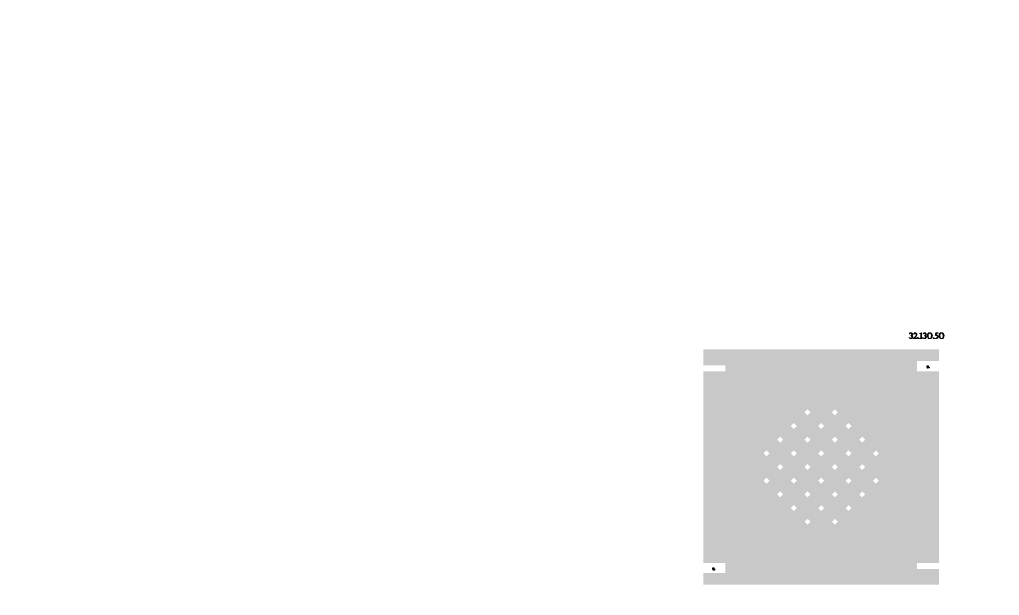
# Model space of a CAD drawing. Header units: inches. Extents: x -55000 to 163233, y -55008 to 54992.
# Drawn here: x -23882 to -12231, y 4824 to 11671 of the extents above; entities that cross this region are included whole.
import ezdxf

# ---------------------------------------------------------------- set-up
doc = ezdxf.new("R2010")
doc.units = ezdxf.units.IN
doc.header["$MEASUREMENT"] = 0
doc.linetypes.add('ACAD_ISO07W100', pattern=[3, 0, -3])
doc.layers.get('0').update_dxf_attribs({"color": 20, "linetype": 'ACAD_ISO07W100'})
doc.layers.add('L10D0 Abs', color=4, linetype='Continuous')

# ---------------------------------------------------------------- blocks, each defined once
blk = doc.blocks.new('TUNE')
at = {"layer": 'L10D0 Abs'}
for points in [[(-10, 0), (-10, 12), (-14, 12), (-14, 28), (-10, 28), (-10, 16), (-6, 16), (-6, 28), (-2, 28), (-2, 12), (-6, 12), (-6, 0)], [(4, 0), (4, 6), (2, 6), (2, 14), (4, 14), (4, 8), (6, 8), (6, 14), (8, 14), (8, 6), (6, 6), (6, 0)]]:
    blk.add_lwpolyline(points, close=True, dxfattribs=at)

msp = doc.modelspace()

# ---------------------------------------------------------------- hatches: boundary and pattern name
at = {"layer": 'L10D0 Abs', "transparency": 33554483}
h = msp.add_hatch(color=256, dxfattribs=at)
h.dxf.hatch_style = 1
h.paths.add_polyline_path([(-13292.69607, 7944.58716), (-13298.24853, 7939.03471), (-13300.46951, 7933.48226), (-13300.46951, 7931.26128), (-13299.35902, 7931.26128), (-13296.02754, 7936.81373), (-13297.13804, 7937.92422), (-13291.58558, 7942.36618), (-13284.92264, 7944.58716)])
h = msp.add_hatch(color=256, dxfattribs=at)
h.dxf.hatch_style = 1
h.paths.add_polyline_path([(-13289.3646, 7942.36618), (-13297.13804, 7937.92422), (-13296.02754, 7936.81373), (-13290.47509, 7940.1452), (-13284.92264, 7941.25569)], flags=17)
h = msp.add_hatch(color=256, dxfattribs=at)
h.dxf.hatch_style = 1
h.paths.add_polyline_path([(-13284.92264, 7942.36618), (-13289.3646, 7942.36618), (-13284.92264, 7941.25569), (-13280.48068, 7940.1452), (-13274.92823, 7935.70324), (-13272.70725, 7929.04029), (-13273.81774, 7926.81931), (-13276.03872, 7919.04588), (-13278.2597, 7916.8249), (-13286.03313, 7912.38294), (-13280.48068, 7911.27245), (-13272.70725, 7909.05147), (-13268.26529, 7903.49902), (-13266.04431, 7895.72559), (-13269.37578, 7886.84166), (-13276.03872, 7881.28921), (-13276.03872, 7880.17872), (-13284.92264, 7877.95774), (-13293.80656, 7877.95774), (-13292.69607, 7877.95774), (-13283.81215, 7876.84725), (-13280.48068, 7876.84725), (-13271.59676, 7879.06823), (-13270.48627, 7880.17872), (-13263.82333, 7886.84166), (-13261.60235, 7895.72559), (-13261.60235, 7900.16755), (-13266.04431, 7906.83049), (-13269.37578, 7909.05147), (-13277.14921, 7912.38294), (-13280.48068, 7913.49343), (-13279.37019, 7914.60392), (-13273.81774, 7920.15637), (-13271.59676, 7929.04029), (-13273.81774, 7935.70324), (-13278.2597, 7940.1452)])
h = msp.add_hatch(color=256, dxfattribs=at)
h.dxf.hatch_style = 1
h.paths.add_polyline_path([(-13283.81215, 7946.80814), (-13292.69607, 7944.58716), (-13284.92264, 7944.58716), (-13276.03872, 7942.36618), (-13270.48627, 7936.81373), (-13268.26529, 7927.9298), (-13271.59676, 7919.04588), (-13272.70725, 7917.93539), (-13280.48068, 7913.49343), (-13277.14921, 7912.38294), (-13269.37578, 7917.93539), (-13264.93382, 7923.48784), (-13263.82333, 7930.15078), (-13266.04431, 7937.92422), (-13272.70725, 7943.47667), (-13273.81774, 7944.58716)])
h = msp.add_hatch(color=256, dxfattribs=at)
h.dxf.hatch_style = 1
h.paths.add_polyline_path([(-13234.95058, 7940.1452), (-13234.95058, 7939.03471), (-13227.17715, 7936.81373), (-13221.62469, 7931.26128), (-13219.40371, 7923.48784), (-13220.5142, 7919.04588), (-13223.84567, 7910.16196), (-13228.28764, 7903.49902), (-13234.95058, 7896.83608), (-13240.50303, 7891.28362), (-13246.05548, 7886.84166), (-13251.60793, 7883.51019), (-13256.04989, 7879.06823), (-13227.17715, 7880.17872), (-13234.95058, 7880.17872), (-13240.50303, 7880.17872), (-13244.94499, 7881.28921), (-13248.27646, 7881.28921), (-13241.61352, 7886.84166), (-13240.50303, 7890.17313), (-13233.84009, 7895.72559), (-13228.28764, 7902.38853), (-13224.95616, 7905.72), (-13220.5142, 7913.49343), (-13220.5142, 7914.60392), (-13218.29322, 7923.48784), (-13220.5142, 7932.37177), (-13226.06666, 7937.92422)])
h = msp.add_hatch(color=256, dxfattribs=at)
h.dxf.hatch_style = 1
h.paths.add_polyline_path([(-13241.61352, 7944.58716), (-13247.16597, 7939.03471), (-13248.27646, 7937.92422), (-13250.49744, 7930.15078), (-13248.27646, 7933.48226), (-13247.16597, 7934.59275), (-13241.61352, 7941.25569), (-13232.7296, 7942.36618)])
h = msp.add_hatch(color=256, dxfattribs=at)
h.dxf.hatch_style = 1
h.paths.add_polyline_path([(-13234.95058, 7940.1452), (-13242.72401, 7939.03471), (-13247.16597, 7933.48226), (-13248.27646, 7933.48226), (-13250.49744, 7930.15078), (-13249.38695, 7927.9298), (-13249.38695, 7926.81931), (-13248.27646, 7927.9298), (-13244.94499, 7935.70324), (-13242.72401, 7936.81373), (-13234.95058, 7939.03471)], flags=17)
h = msp.add_hatch(color=256, dxfattribs=at)
h.dxf.hatch_style = 1
h.paths.add_polyline_path([(-13231.61911, 7946.80814), (-13232.7296, 7946.80814), (-13241.61352, 7944.58716), (-13232.7296, 7942.36618), (-13224.95616, 7940.1452), (-13223.84567, 7940.1452), (-13218.29322, 7934.59275), (-13217.18273, 7933.48226), (-13214.96175, 7924.59833), (-13216.07224, 7916.8249), (-13220.5142, 7907.94098), (-13222.73518, 7906.83049), (-13228.28764, 7900.16755), (-13232.7296, 7895.72559), (-13240.50303, 7890.17313), (-13241.61352, 7886.84166), (-13233.84009, 7892.39411), (-13230.50862, 7894.61509), (-13223.84567, 7901.27804), (-13222.73518, 7902.38853), (-13217.18273, 7909.05147), (-13216.07224, 7910.16196), (-13211.63028, 7917.93539), (-13210.51979, 7926.81931), (-13211.63028, 7934.59275), (-13216.07224, 7941.25569), (-13223.84567, 7944.58716)])
h = msp.add_hatch(color=256, dxfattribs=at)
h.dxf.hatch_style = 1
h.paths.add_polyline_path([(-13156.10577, 7946.80814), (-13162.76871, 7943.47667), (-13162.76871, 7879.06823), (-13166.10018, 7879.06823), (-13180.53655, 7877.95774), (-13180.53655, 7876.84725), (-13146.11135, 7876.84725), (-13146.11135, 7877.95774), (-13156.10577, 7879.06823), (-13156.10577, 7881.28921), (-13157.21626, 7890.17313), (-13157.21626, 7899.05706), (-13157.21626, 7912.38294), (-13157.21626, 7914.60392), (-13157.21626, 7923.48784), (-13157.21626, 7933.48226), (-13157.21626, 7939.03471)])
h = msp.add_hatch(color=256, dxfattribs=at)
h.dxf.hatch_style = 1
h.paths.add_polyline_path([(-13166.10018, 7942.36618), (-13168.32116, 7939.03471), (-13167.21067, 7930.15078), (-13167.21067, 7921.26686), (-13167.21067, 7909.05147), (-13167.21067, 7904.60951), (-13167.21067, 7894.61509), (-13168.32116, 7886.84166), (-13168.32116, 7879.06823), (-13180.53655, 7877.95774), (-13166.10018, 7879.06823)], flags=17)
h = msp.add_hatch(color=256, dxfattribs=at)
h.dxf.hatch_style = 1
h.paths.add_polyline_path([(-13156.10577, 7946.80814), (-13160.54773, 7946.80814), (-13179.42606, 7937.92422), (-13168.32116, 7939.03471), (-13166.10018, 7942.36618), (-13162.76871, 7943.47667)], flags=17)
h = msp.add_hatch(color=256, dxfattribs=at)
h.dxf.hatch_style = 1
h.paths.add_polyline_path([(-13129.454, 7944.58716), (-13135.00645, 7939.03471), (-13137.22743, 7933.48226), (-13137.22743, 7931.26128), (-13136.11694, 7931.26128), (-13132.78547, 7936.81373), (-13133.89596, 7937.92422), (-13128.34351, 7942.36618), (-13120.57008, 7944.58716)])
h = msp.add_hatch(color=256, dxfattribs=at)
h.dxf.hatch_style = 1
h.paths.add_polyline_path([(-13125.01204, 7942.36618), (-13133.89596, 7937.92422), (-13132.78547, 7936.81373), (-13127.23302, 7940.1452), (-13121.68057, 7941.25569)], flags=17)
h = msp.add_hatch(color=256, dxfattribs=at)
h.dxf.hatch_style = 1
h.paths.add_polyline_path([(-13121.68057, 7942.36618), (-13125.01204, 7942.36618), (-13121.68057, 7941.25569), (-13116.12811, 7940.1452), (-13111.68615, 7935.70324), (-13109.46517, 7929.04029), (-13109.46517, 7926.81931), (-13112.79664, 7919.04588), (-13115.01762, 7916.8249), (-13122.79106, 7912.38294), (-13117.2386, 7911.27245), (-13109.46517, 7909.05147), (-13105.02321, 7903.49902), (-13102.80223, 7895.72559), (-13105.02321, 7886.84166), (-13106.1337, 7886.84166), (-13111.68615, 7881.28921), (-13112.79664, 7880.17872), (-13121.68057, 7877.95774), (-13130.56449, 7877.95774), (-13129.454, 7877.95774), (-13120.57008, 7876.84725), (-13116.12811, 7876.84725), (-13108.35468, 7879.06823), (-13107.24419, 7880.17872), (-13100.58125, 7886.84166), (-13098.36027, 7895.72559), (-13098.36027, 7900.16755), (-13102.80223, 7906.83049), (-13106.1337, 7909.05147), (-13113.90713, 7912.38294), (-13116.12811, 7913.49343), (-13117.2386, 7913.49343), (-13116.12811, 7914.60392), (-13110.57566, 7920.15637), (-13108.35468, 7929.04029), (-13110.57566, 7935.70324), (-13115.01762, 7940.1452)])
h = msp.add_hatch(color=256, dxfattribs=at)
h.dxf.hatch_style = 1
h.paths.add_polyline_path([(-13120.57008, 7946.80814), (-13129.454, 7944.58716), (-13120.57008, 7944.58716), (-13112.79664, 7942.36618), (-13107.24419, 7936.81373), (-13105.02321, 7927.9298), (-13108.35468, 7919.04588), (-13109.46517, 7917.93539), (-13116.12811, 7913.49343), (-13113.90713, 7912.38294), (-13106.1337, 7917.93539), (-13101.69174, 7923.48784), (-13100.58125, 7930.15078), (-13102.80223, 7937.92422), (-13109.46517, 7943.47667), (-13110.57566, 7944.58716)])
h = msp.add_hatch(color=256, dxfattribs=at)
h.dxf.hatch_style = 1
h.paths.add_polyline_path([(-13059.49311, 7946.80814), (-13068.37703, 7944.58716), (-13070.59801, 7944.58716), (-13078.37144, 7939.03471), (-13080.59242, 7936.81373), (-13085.03439, 7927.9298), (-13087.25537, 7920.15637), (-13088.36586, 7911.27245), (-13088.36586, 7907.94098), (-13087.25537, 7897.94657), (-13083.92389, 7891.28362), (-13079.48193, 7884.62068), (-13072.81899, 7880.17872), (-13067.26654, 7877.95774), (-13058.38262, 7876.84725), (-13056.16164, 7876.84725), (-13060.6036, 7877.95774), (-13066.15605, 7879.06823), (-13073.92948, 7882.3997), (-13078.37144, 7885.73117), (-13083.92389, 7893.5046), (-13086.14488, 7901.27804), (-13086.14488, 7910.16196), (-13086.14488, 7920.15637), (-13083.92389, 7927.9298), (-13081.70291, 7931.26128), (-13077.26095, 7937.92422), (-13076.15046, 7939.03471), (-13068.37703, 7943.47667), (-13060.6036, 7945.69765)])
h = msp.add_hatch(color=256, dxfattribs=at)
h.dxf.hatch_style = 1
h.paths.add_polyline_path([(-13058.38262, 7946.80814), (-13059.49311, 7946.80814), (-13060.6036, 7945.69765), (-13060.6036, 7944.58716), (-13061.71409, 7944.58716), (-13069.48752, 7941.25569), (-13077.26095, 7935.70324), (-13079.48193, 7930.15078), (-13082.8134, 7921.26686), (-13082.8134, 7911.27245), (-13082.8134, 7907.94098), (-13081.70291, 7899.05706), (-13081.70291, 7897.94657), (-13078.37144, 7889.06264), (-13077.26095, 7889.06264), (-13071.7085, 7882.3997), (-13069.48752, 7881.28921), (-13060.6036, 7877.95774), (-13056.16164, 7877.95774), (-13053.94066, 7879.06823), (-13058.38262, 7879.06823), (-13062.82458, 7880.17872), (-13070.59801, 7884.62068), (-13073.92948, 7890.17313), (-13077.26095, 7899.05706), (-13077.26095, 7901.27804), (-13078.37144, 7910.16196), (-13078.37144, 7911.27245), (-13077.26095, 7920.15637), (-13076.15046, 7927.9298), (-13073.92948, 7933.48226), (-13070.59801, 7937.92422), (-13067.26654, 7941.25569), (-13058.38262, 7943.47667), (-13056.16164, 7944.58716), (-13049.4987, 7944.58716)])
h = msp.add_hatch(color=256, dxfattribs=at)
h.dxf.hatch_style = 1
h.paths.add_polyline_path([(-13049.4987, 7944.58716), (-13056.16164, 7944.58716), (-13052.83017, 7944.58716), (-13045.05673, 7940.1452), (-13042.83575, 7937.92422), (-13037.2833, 7930.15078), (-13037.2833, 7929.04029), (-13035.06232, 7921.26686), (-13033.95183, 7911.27245), (-13035.06232, 7902.38853), (-13035.06232, 7901.27804), (-13037.2833, 7892.39411), (-13038.39379, 7890.17313), (-13043.94624, 7883.51019), (-13047.27771, 7880.17872), (-13056.16164, 7877.95774), (-13060.6036, 7877.95774), (-13056.16164, 7876.84725), (-13047.27771, 7877.95774), (-13046.16722, 7879.06823), (-13038.39379, 7884.62068), (-13036.17281, 7886.84166), (-13031.73085, 7894.61509), (-13029.50987, 7901.27804), (-13028.39938, 7911.27245), (-13029.50987, 7915.71441), (-13030.62036, 7924.59833), (-13033.95183, 7932.37177), (-13038.39379, 7937.92422), (-13045.05673, 7943.47667)])
h = msp.add_hatch(color=256, dxfattribs=at)
h.dxf.hatch_style = 1
h.paths.add_polyline_path([(-13056.16164, 7944.58716), (-13058.38262, 7943.47667), (-13055.05115, 7942.36618), (-13047.27771, 7937.92422), (-13045.05673, 7936.81373), (-13041.72526, 7927.9298), (-13039.50428, 7921.26686), (-13039.50428, 7911.27245), (-13039.50428, 7909.05147), (-13040.61477, 7900.16755), (-13042.83575, 7891.28362), (-13047.27771, 7884.62068), (-13050.60919, 7882.3997), (-13058.38262, 7879.06823), (-13053.94066, 7879.06823), (-13046.16722, 7883.51019), (-13043.94624, 7885.73117), (-13039.50428, 7894.61509), (-13038.39379, 7901.27804), (-13037.2833, 7910.16196), (-13038.39379, 7916.8249), (-13039.50428, 7925.70882), (-13040.61477, 7930.15078), (-13045.05673, 7937.92422), (-13048.3882, 7940.1452)], flags=17)
h = msp.add_hatch(color=256, dxfattribs=at)
h.dxf.hatch_style = 1
h.paths.add_polyline_path([(-12986.20075, 7945.69765), (-12987.31124, 7940.1452), (-12989.53222, 7933.48226), (-12991.7532, 7925.70882), (-12995.08467, 7916.8249), (-12988.42173, 7916.8249), (-12983.97977, 7916.8249), (-12983.97977, 7917.93539), (-12981.75879, 7917.93539), (-12970.65388, 7917.93539), (-12992.86369, 7917.93539), (-12985.09026, 7943.47667), (-12981.75879, 7943.47667)])
h = msp.add_hatch(color=256, dxfattribs=at)
h.dxf.hatch_style = 1
h.paths.add_polyline_path([(-12958.43849, 7947.91863), (-12967.32241, 7945.69765), (-12986.20075, 7945.69765), (-12981.75879, 7943.47667), (-12989.53222, 7919.04588), (-12992.86369, 7917.93539), (-12970.65388, 7917.93539), (-12980.6483, 7919.04588), (-12983.97977, 7919.04588), (-12983.97977, 7921.26686), (-12981.75879, 7930.15078), (-12980.6483, 7933.48226), (-12977.31682, 7942.36618), (-12959.54898, 7942.36618)])
h = msp.add_hatch(color=256, dxfattribs=at)
h.dxf.hatch_style = 1
h.paths.add_polyline_path([(-12919.57133, 7946.80814), (-12928.45525, 7944.58716), (-12930.67623, 7944.58716), (-12938.44966, 7939.03471), (-12941.78113, 7936.81373), (-12946.2231, 7927.9298), (-12948.44408, 7920.15637), (-12948.44408, 7911.27245), (-12948.44408, 7907.94098), (-12947.33359, 7897.94657), (-12944.00212, 7891.28362), (-12939.56015, 7884.62068), (-12932.89721, 7880.17872), (-12928.45525, 7877.95774), (-12919.57133, 7876.84725), (-12917.35035, 7876.84725), (-12921.79231, 7877.95774), (-12927.34476, 7879.06823), (-12935.11819, 7882.3997), (-12939.56015, 7885.73117), (-12944.00212, 7893.5046), (-12946.2231, 7901.27804), (-12947.33359, 7910.16196), (-12946.2231, 7920.15637), (-12944.00212, 7927.9298), (-12942.89163, 7931.26128), (-12937.33917, 7937.92422), (-12937.33917, 7939.03471), (-12929.56574, 7943.47667), (-12921.79231, 7945.69765)])
h = msp.add_hatch(color=256, dxfattribs=at)
h.dxf.hatch_style = 1
h.paths.add_polyline_path([(-12918.46084, 7946.80814), (-12919.57133, 7946.80814), (-12921.79231, 7945.69765), (-12921.79231, 7944.58716), (-12922.9028, 7944.58716), (-12930.67623, 7941.25569), (-12937.33917, 7935.70324), (-12940.67064, 7930.15078), (-12942.89163, 7921.26686), (-12944.00212, 7911.27245), (-12944.00212, 7907.94098), (-12942.89163, 7899.05706), (-12942.89163, 7897.94657), (-12938.44966, 7889.06264), (-12931.78672, 7882.3997), (-12930.67623, 7881.28921), (-12921.79231, 7877.95774), (-12917.35035, 7877.95774), (-12914.01888, 7879.06823), (-12919.57133, 7879.06823), (-12922.9028, 7880.17872), (-12930.67623, 7884.62068), (-12935.11819, 7890.17313), (-12937.33917, 7899.05706), (-12938.44966, 7901.27804), (-12938.44966, 7910.16196), (-12938.44966, 7911.27245), (-12938.44966, 7920.15637), (-12936.22868, 7927.9298), (-12934.0077, 7933.48226), (-12930.67623, 7937.92422), (-12927.34476, 7941.25569), (-12919.57133, 7943.47667), (-12917.35035, 7944.58716), (-12909.57692, 7944.58716)])
h = msp.add_hatch(color=256, dxfattribs=at)
h.dxf.hatch_style = 1
h.paths.add_polyline_path([(-12909.57692, 7944.58716), (-12917.35035, 7944.58716), (-12914.01888, 7944.58716), (-12906.24544, 7940.1452), (-12902.91397, 7937.92422), (-12898.47201, 7930.15078), (-12897.36152, 7929.04029), (-12895.14054, 7921.26686), (-12895.14054, 7911.27245), (-12895.14054, 7902.38853), (-12895.14054, 7901.27804), (-12898.47201, 7892.39411), (-12899.5825, 7890.17313), (-12905.13495, 7883.51019), (-12908.46643, 7880.17872), (-12917.35035, 7877.95774), (-12921.79231, 7877.95774), (-12917.35035, 7876.84725), (-12908.46643, 7877.95774), (-12906.24544, 7879.06823), (-12898.47201, 7884.62068), (-12896.25103, 7886.84166), (-12891.80907, 7894.61509), (-12890.69858, 7901.27804), (-12889.58809, 7911.27245), (-12889.58809, 7915.71441), (-12891.80907, 7924.59833), (-12894.03005, 7932.37177), (-12898.47201, 7937.92422), (-12905.13495, 7943.47667)])
h = msp.add_hatch(color=256, dxfattribs=at)
h.dxf.hatch_style = 1
h.paths.add_polyline_path([(-12917.35035, 7944.58716), (-12919.57133, 7943.47667), (-12916.23986, 7942.36618), (-12908.46643, 7937.92422), (-12906.24544, 7936.81373), (-12901.80348, 7927.9298), (-12900.69299, 7921.26686), (-12899.5825, 7911.27245), (-12899.5825, 7909.05147), (-12900.69299, 7900.16755), (-12902.91397, 7891.28362), (-12907.35593, 7884.62068), (-12910.68741, 7882.3997), (-12919.57133, 7879.06823), (-12914.01888, 7879.06823), (-12906.24544, 7883.51019), (-12904.02446, 7885.73117), (-12900.69299, 7894.61509), (-12898.47201, 7901.27804), (-12898.47201, 7910.16196), (-12898.47201, 7916.8249), (-12899.5825, 7925.70882), (-12900.69299, 7930.15078), (-12905.13495, 7937.92422), (-12908.46643, 7940.1452)], flags=17)
h = msp.add_hatch(color=256, dxfattribs=at)
h.dxf.hatch_style = 1
h.paths.add_polyline_path([(-13307.13245, 7892.39411), (-13306.02196, 7890.17313), (-13301.58, 7883.51019), (-13301.58, 7882.3997), (-13296.02754, 7882.3997), (-13292.69607, 7881.28921), (-13286.03313, 7881.28921), (-13289.3646, 7881.28921), (-13298.24853, 7884.62068), (-13300.46951, 7885.73117)])
h = msp.add_hatch(color=256, dxfattribs=at)
h.dxf.hatch_style = 1
h.paths.add_polyline_path([(-13301.58, 7882.3997), (-13293.80656, 7877.95774), (-13284.92264, 7877.95774), (-13290.47509, 7879.06823), (-13296.02754, 7881.28921), (-13296.02754, 7882.3997)])
h = msp.add_hatch(color=256, dxfattribs=at)
h.dxf.hatch_style = 1
h.paths.add_polyline_path([(-13286.03313, 7912.38294), (-13286.03313, 7911.27245), (-13281.59117, 7910.16196), (-13274.92823, 7905.72), (-13273.81774, 7904.60951), (-13271.59676, 7896.83608), (-13273.81774, 7887.95215), (-13279.37019, 7882.3997), (-13286.03313, 7881.28921), (-13292.69607, 7881.28921), (-13290.47509, 7880.17872), (-13286.03313, 7880.17872), (-13277.14921, 7882.3997), (-13271.59676, 7889.06264), (-13269.37578, 7896.83608), (-13270.48627, 7902.38853), (-13274.92823, 7907.94098), (-13280.48068, 7911.27245)], flags=17)
h = msp.add_hatch(color=256, dxfattribs=at)
h.dxf.hatch_style = 1
h.paths.add_polyline_path([(-13207.18832, 7893.5046), (-13212.74077, 7881.28921), (-13216.07224, 7880.17872), (-13227.17715, 7880.17872), (-13256.04989, 7879.06823), (-13256.04989, 7876.84725), (-13209.4093, 7876.84725)])
h = msp.add_hatch(color=256, dxfattribs=at)
h.dxf.hatch_style = 1
h.paths.add_polyline_path([(-13193.86244, 7887.95215), (-13198.3044, 7886.84166), (-13199.41489, 7882.3997), (-13198.3044, 7877.95774), (-13193.86244, 7876.84725), (-13193.86244, 7877.95774), (-13197.19391, 7879.06823), (-13198.3044, 7882.3997), (-13197.19391, 7884.62068), (-13193.86244, 7886.84166)])
h = msp.add_hatch(color=256, dxfattribs=at)
h.dxf.hatch_style = 1
h.paths.add_polyline_path([(-13193.86244, 7887.95215), (-13193.86244, 7886.84166), (-13193.86244, 7877.95774), (-13193.86244, 7876.84725), (-13189.42047, 7877.95774), (-13188.30998, 7882.3997), (-13189.42047, 7886.84166)])
h = msp.add_hatch(color=256, dxfattribs=at)
h.dxf.hatch_style = 1
h.paths.add_polyline_path([(-13143.89037, 7892.39411), (-13142.77988, 7890.17313), (-13138.33792, 7883.51019), (-13137.22743, 7882.3997), (-13132.78547, 7882.3997), (-13129.454, 7881.28921), (-13122.79106, 7881.28921), (-13126.12253, 7881.28921), (-13133.89596, 7884.62068), (-13137.22743, 7885.73117)])
h = msp.add_hatch(color=256, dxfattribs=at)
h.dxf.hatch_style = 1
h.paths.add_polyline_path([(-13137.22743, 7882.3997), (-13130.56449, 7877.95774), (-13121.68057, 7877.95774), (-13127.23302, 7879.06823), (-13132.78547, 7881.28921), (-13132.78547, 7882.3997)])
h = msp.add_hatch(color=256, dxfattribs=at)
h.dxf.hatch_style = 1
h.paths.add_polyline_path([(-13122.79106, 7912.38294), (-13122.79106, 7911.27245), (-13118.34909, 7910.16196), (-13111.68615, 7905.72), (-13110.57566, 7904.60951), (-13108.35468, 7896.83608), (-13110.57566, 7887.95215), (-13116.12811, 7882.3997), (-13122.79106, 7881.28921), (-13129.454, 7881.28921), (-13127.23302, 7880.17872), (-13122.79106, 7880.17872), (-13113.90713, 7882.3997), (-13108.35468, 7889.06264), (-13106.1337, 7896.83608), (-13107.24419, 7902.38853), (-13111.68615, 7907.94098), (-13117.2386, 7911.27245)], flags=17)
h = msp.add_hatch(color=256, dxfattribs=at)
h.dxf.hatch_style = 1
h.paths.add_polyline_path([(-13012.85251, 7887.95215), (-13016.18399, 7886.84166), (-13018.40497, 7882.3997), (-13016.18399, 7877.95774), (-13012.85251, 7876.84725), (-13012.85251, 7877.95774), (-13015.0735, 7879.06823), (-13016.18399, 7882.3997), (-13015.0735, 7884.62068), (-13012.85251, 7886.84166)])
h = msp.add_hatch(color=256, dxfattribs=at)
h.dxf.hatch_style = 1
h.paths.add_polyline_path([(-13012.85251, 7887.95215), (-13012.85251, 7886.84166), (-13012.85251, 7877.95774), (-13012.85251, 7876.84725), (-13008.41055, 7877.95774), (-13006.18957, 7882.3997), (-13008.41055, 7886.84166)])
h = msp.add_hatch(color=256, dxfattribs=at)
h.dxf.hatch_style = 1
h.paths.add_polyline_path([(-12999.52663, 7880.17872), (-12999.52663, 7879.06823), (-12992.86369, 7876.84725), (-12990.64271, 7877.95774), (-12988.42173, 7877.95774), (-12992.86369, 7879.06823)])
h = msp.add_hatch(color=256, dxfattribs=at)
h.dxf.hatch_style = 1
h.paths.add_polyline_path([(-12970.65388, 7917.93539), (-12981.75879, 7917.93539), (-12975.09584, 7916.8249), (-12969.54339, 7913.49343), (-12965.10143, 7907.94098), (-12963.99094, 7900.16755), (-12963.99094, 7897.94657), (-12967.32241, 7889.06264), (-12969.54339, 7886.84166), (-12976.20633, 7881.28921), (-12978.42732, 7879.06823), (-12987.31124, 7877.95774), (-12990.64271, 7877.95774), (-12992.86369, 7876.84725), (-12985.09026, 7876.84725), (-12976.20633, 7877.95774), (-12975.09584, 7879.06823), (-12967.32241, 7883.51019), (-12966.21192, 7884.62068), (-12960.65947, 7891.28362), (-12960.65947, 7892.39411), (-12958.43849, 7900.16755), (-12959.54898, 7906.83049), (-12962.88045, 7913.49343)])
h = msp.add_hatch(color=256, dxfattribs=at)
h.dxf.hatch_style = 1
h.paths.add_polyline_path([(-12983.97977, 7916.8249), (-12988.42173, 7916.8249), (-12981.75879, 7915.71441), (-12975.09584, 7913.49343), (-12970.65388, 7907.94098), (-12968.4329, 7900.16755), (-12970.65388, 7892.39411), (-12976.20633, 7885.73117), (-12983.97977, 7880.17872), (-12992.86369, 7879.06823), (-12988.42173, 7877.95774), (-12980.6483, 7881.28921), (-12972.87486, 7885.73117), (-12968.4329, 7892.39411), (-12967.32241, 7900.16755), (-12968.4329, 7906.83049), (-12971.76437, 7912.38294), (-12977.31682, 7915.71441)], flags=17)
h = msp.add_hatch(color=256, dxfattribs=at)
h.dxf.hatch_style = 1
h.paths.add_polyline_path([(-15750, 5210), (-15490, 5210), (-15490, 5090), (-15750, 5090), (-15750, 4950), (-12950, 4950), (-12950, 5140), (-13210, 5140), (-13210, 5210), (-12950, 5210), (-12950, 7490), (-13210, 7490), (-13210, 7610), (-12950, 7610), (-12950, 7750), (-15750, 7750), (-15750, 7560), (-15490, 7560), (-15490, 7490), (-15750, 7490)])
h.paths.add_polyline_path([(-14314.64391, 6837.90275), (-14349.99925, 6802.54741), (-14385.35459, 6837.90275), (-14349.99925, 6873.25809)], flags=16)
h.paths.add_polyline_path([(-14314.64441, 6512.63425), (-14349.99975, 6477.27891), (-14385.35509, 6512.63425), (-14349.99975, 6547.98959)], flags=16)
h.paths.add_polyline_path([(-14152.01141, 5699.46325), (-14187.36675, 5664.10791), (-14222.72209, 5699.46325), (-14187.36675, 5734.81859)], flags=16)
h.paths.add_polyline_path([(-13664.10791, 6187.36675), (-13699.46325, 6152.01141), (-13734.81859, 6187.36675), (-13699.46325, 6222.72209)], flags=16)
h.paths.add_polyline_path([(-13826.74241, 6024.73225), (-13862.09775, 5989.37691), (-13897.45309, 6024.73225), (-13862.09775, 6060.08759)], flags=16)
h.paths.add_polyline_path([(-13989.37691, 5862.09775), (-14024.73225, 5826.74241), (-14060.08759, 5862.09775), (-14024.73225, 5897.45309)], flags=16)
h.paths.add_polyline_path([(-13664.10741, 6512.63525), (-13699.46275, 6477.27991), (-13734.81809, 6512.63525), (-13699.46275, 6547.99059)], flags=16)
h.paths.add_polyline_path([(-13826.74191, 6350.00075), (-13862.09725, 6314.64541), (-13897.45259, 6350.00075), (-13862.09725, 6385.35609)], flags=16)
h.paths.add_polyline_path([(-13989.37641, 6187.36625), (-14024.73175, 6152.01091), (-14060.08709, 6187.36625), (-14024.73175, 6222.72159)], flags=16)
h.paths.add_polyline_path([(-14152.01091, 6024.73175), (-14187.36625, 5989.37641), (-14222.72159, 6024.73175), (-14187.36625, 6060.08709)], flags=16)
h.paths.add_polyline_path([(-14314.64541, 5862.09725), (-14350.00075, 5826.74191), (-14385.35609, 5862.09725), (-14350.00075, 5897.45259)], flags=16)
h.paths.add_polyline_path([(-14477.27991, 5699.46275), (-14512.63525, 5664.10741), (-14547.99059, 5699.46275), (-14512.63525, 5734.81809)], flags=16)
h.paths.add_polyline_path([(-13826.74141, 6675.26925), (-13862.09675, 6639.91391), (-13897.45209, 6675.26925), (-13862.09675, 6710.62459)], flags=16)
h.paths.add_polyline_path([(-13989.37591, 6512.63475), (-14024.73125, 6477.27941), (-14060.08659, 6512.63475), (-14024.73125, 6547.99009)], flags=16)
h.paths.add_polyline_path([(-14152.01041, 6350.00025), (-14187.36575, 6314.64491), (-14222.72109, 6350.00025), (-14187.36575, 6385.35559)], flags=16)
h.paths.add_polyline_path([(-14314.64491, 6187.36575), (-14350.00025, 6152.01041), (-14385.35559, 6187.36575), (-14350.00025, 6222.72109)], flags=16)
h.paths.add_polyline_path([(-14477.27941, 6024.73125), (-14512.63475, 5989.37591), (-14547.99009, 6024.73125), (-14512.63475, 6060.08659)], flags=16)
h.paths.add_polyline_path([(-14639.91391, 5862.09675), (-14675.26925, 5826.74141), (-14710.62459, 5862.09675), (-14675.26925, 5897.45209)], flags=16)
h.paths.add_polyline_path([(-13989.37541, 6837.90325), (-14024.73075, 6802.54791), (-14060.08609, 6837.90325), (-14024.73075, 6873.25859)], flags=16)
h.paths.add_polyline_path([(-14152.00991, 6675.26875), (-14187.36525, 6639.91341), (-14222.72059, 6675.26875), (-14187.36525, 6710.62409)], flags=16)
h.paths.add_polyline_path([(-14477.27891, 6349.99975), (-14512.63425, 6314.64441), (-14547.98959, 6349.99975), (-14512.63425, 6385.35509)], flags=16)
h.paths.add_polyline_path([(-14639.91341, 6187.36525), (-14675.26875, 6152.00991), (-14710.62409, 6187.36525), (-14675.26875, 6222.72059)], flags=16)
h.paths.add_polyline_path([(-14802.54791, 6024.73075), (-14837.90325, 5989.37541), (-14873.25859, 6024.73075), (-14837.90325, 6060.08609)], flags=16)
h.paths.add_polyline_path([(-14152.00941, 7000.53725), (-14187.36475, 6965.18191), (-14222.72009, 7000.53725), (-14187.36475, 7035.89259)], flags=16)
h.paths.add_polyline_path([(-14477.27841, 6675.26825), (-14512.63375, 6639.91291), (-14547.98909, 6675.26825), (-14512.63375, 6710.62359)], flags=16)
h.paths.add_polyline_path([(-14639.91291, 6512.63375), (-14675.26825, 6477.27841), (-14710.62359, 6512.63375), (-14675.26825, 6547.98909)], flags=16)
h.paths.add_polyline_path([(-14802.54741, 6349.99925), (-14837.90275, 6314.64391), (-14873.25809, 6349.99925), (-14837.90275, 6385.35459)], flags=16)
h.paths.add_polyline_path([(-14965.18191, 6187.36475), (-15000.53725, 6152.00941), (-15035.89259, 6187.36475), (-15000.53725, 6222.72009)], flags=16)
h.paths.add_polyline_path([(-14477.27791, 7000.53675), (-14512.63325, 6965.18141), (-14547.98859, 7000.53675), (-14512.63325, 7035.89209)], flags=16)
h.paths.add_polyline_path([(-14639.91241, 6837.90225), (-14675.26775, 6802.54691), (-14710.62309, 6837.90225), (-14675.26775, 6873.25759)], flags=16)
h.paths.add_polyline_path([(-14802.54691, 6675.26775), (-14837.90225, 6639.91241), (-14873.25759, 6675.26775), (-14837.90225, 6710.62309)], flags=16)
h.paths.add_polyline_path([(-14965.18141, 6512.63325), (-15000.53675, 6477.27791), (-15035.89209, 6512.63325), (-15000.53675, 6547.98859)], flags=16)

# ---------------------------------------------------------------- linework, layer by layer
msp.add_circle((-19.81589, 126.61364), 50874.56217)
at = {"layer": 'L10D0 Abs', "color": 4, "lineweight": 0}
for points in [[(-13292.69607, 7944.58716), (-13298.24853, 7939.03471), (-13300.46951, 7933.48226), (-13300.46951, 7931.26128), (-13299.35902, 7931.26128), (-13296.02754, 7936.81373), (-13297.13804, 7937.92422), (-13297.13804, 7937.92422), (-13291.58558, 7942.36618), (-13284.92264, 7944.58716)], [(-13289.3646, 7942.36618), (-13297.13804, 7937.92422), (-13296.02754, 7936.81373), (-13290.47509, 7940.1452), (-13284.92264, 7941.25569)], [(-13284.92264, 7942.36618), (-13289.3646, 7942.36618), (-13284.92264, 7941.25569), (-13280.48068, 7940.1452), (-13274.92823, 7935.70324), (-13272.70725, 7929.04029), (-13273.81774, 7926.81931), (-13276.03872, 7919.04588), (-13278.2597, 7916.8249), (-13286.03313, 7912.38294), (-13280.48068, 7911.27245), (-13272.70725, 7909.05147), (-13268.26529, 7903.49902), (-13266.04431, 7895.72559), (-13266.04431, 7895.72559), (-13269.37578, 7886.84166), (-13269.37578, 7886.84166), (-13276.03872, 7881.28921), (-13276.03872, 7880.17872), (-13284.92264, 7877.95774), (-13293.80656, 7877.95774), (-13292.69607, 7877.95774), (-13283.81215, 7876.84725), (-13280.48068, 7876.84725), (-13271.59676, 7879.06823), (-13270.48627, 7880.17872), (-13263.82333, 7886.84166), (-13263.82333, 7886.84166), (-13261.60235, 7895.72559), (-13261.60235, 7900.16755), (-13266.04431, 7906.83049), (-13269.37578, 7909.05147), (-13277.14921, 7912.38294), (-13277.14921, 7912.38294), (-13277.14921, 7912.38294), (-13280.48068, 7913.49343), (-13280.48068, 7913.49343), (-13279.37019, 7914.60392), (-13273.81774, 7920.15637), (-13271.59676, 7929.04029), (-13273.81774, 7935.70324), (-13278.2597, 7940.1452)], [(-13283.81215, 7946.80814), (-13283.81215, 7946.80814), (-13292.69607, 7944.58716), (-13284.92264, 7944.58716), (-13276.03872, 7942.36618), (-13270.48627, 7936.81373), (-13268.26529, 7927.9298), (-13268.26529, 7927.9298), (-13271.59676, 7919.04588), (-13272.70725, 7917.93539), (-13280.48068, 7913.49343), (-13277.14921, 7912.38294), (-13269.37578, 7917.93539), (-13264.93382, 7923.48784), (-13263.82333, 7930.15078), (-13266.04431, 7937.92422), (-13266.04431, 7937.92422), (-13272.70725, 7943.47667), (-13273.81774, 7944.58716)], [(-13234.95058, 7940.1452), (-13234.95058, 7939.03471), (-13227.17715, 7936.81373), (-13221.62469, 7931.26128), (-13219.40371, 7923.48784), (-13220.5142, 7919.04588), (-13223.84567, 7910.16196), (-13228.28764, 7903.49902), (-13234.95058, 7896.83608), (-13240.50303, 7891.28362), (-13246.05548, 7886.84166), (-13251.60793, 7883.51019), (-13256.04989, 7879.06823), (-13227.17715, 7880.17872), (-13234.95058, 7880.17872), (-13240.50303, 7880.17872), (-13244.94499, 7881.28921), (-13248.27646, 7881.28921), (-13241.61352, 7886.84166), (-13240.50303, 7890.17313), (-13240.50303, 7890.17313), (-13233.84009, 7895.72559), (-13228.28764, 7902.38853), (-13224.95616, 7905.72), (-13220.5142, 7913.49343), (-13220.5142, 7914.60392), (-13218.29322, 7923.48784), (-13218.29322, 7923.48784), (-13220.5142, 7932.37177), (-13226.06666, 7937.92422)], [(-13241.61352, 7944.58716), (-13247.16597, 7939.03471), (-13248.27646, 7937.92422), (-13250.49744, 7930.15078), (-13248.27646, 7933.48226), (-13247.16597, 7934.59275), (-13241.61352, 7941.25569), (-13232.7296, 7942.36618)], [(-13234.95058, 7940.1452), (-13242.72401, 7939.03471), (-13247.16597, 7933.48226), (-13248.27646, 7933.48226), (-13250.49744, 7930.15078), (-13249.38695, 7927.9298), (-13249.38695, 7926.81931), (-13249.38695, 7926.81931), (-13248.27646, 7927.9298), (-13244.94499, 7935.70324), (-13242.72401, 7936.81373), (-13234.95058, 7939.03471)], [(-13231.61911, 7946.80814), (-13232.7296, 7946.80814), (-13241.61352, 7944.58716), (-13232.7296, 7942.36618), (-13224.95616, 7940.1452), (-13223.84567, 7940.1452), (-13218.29322, 7934.59275), (-13217.18273, 7933.48226), (-13214.96175, 7924.59833), (-13216.07224, 7916.8249), (-13216.07224, 7916.8249), (-13220.5142, 7907.94098), (-13222.73518, 7906.83049), (-13228.28764, 7900.16755), (-13232.7296, 7895.72559), (-13240.50303, 7890.17313), (-13241.61352, 7886.84166), (-13233.84009, 7892.39411), (-13230.50862, 7894.61509), (-13223.84567, 7901.27804), (-13222.73518, 7902.38853), (-13217.18273, 7909.05147), (-13216.07224, 7910.16196), (-13211.63028, 7917.93539), (-13211.63028, 7917.93539), (-13210.51979, 7926.81931), (-13211.63028, 7934.59275), (-13216.07224, 7941.25569), (-13223.84567, 7944.58716)], [(-13156.10577, 7946.80814), (-13162.76871, 7943.47667), (-13162.76871, 7879.06823), (-13166.10018, 7879.06823), (-13180.53655, 7877.95774), (-13180.53655, 7876.84725), (-13146.11135, 7876.84725), (-13146.11135, 7877.95774), (-13156.10577, 7879.06823), (-13156.10577, 7881.28921), (-13157.21626, 7890.17313), (-13157.21626, 7899.05706), (-13157.21626, 7912.38294), (-13157.21626, 7914.60392), (-13157.21626, 7923.48784), (-13157.21626, 7933.48226), (-13157.21626, 7939.03471)], [(-13166.10018, 7942.36618), (-13168.32116, 7939.03471), (-13168.32116, 7939.03471), (-13167.21067, 7930.15078), (-13167.21067, 7930.15078), (-13167.21067, 7921.26686), (-13167.21067, 7909.05147), (-13167.21067, 7904.60951), (-13167.21067, 7894.61509), (-13168.32116, 7886.84166), (-13168.32116, 7879.06823), (-13180.53655, 7877.95774), (-13166.10018, 7879.06823)], [(-13156.10577, 7946.80814), (-13160.54773, 7946.80814), (-13179.42606, 7937.92422), (-13179.42606, 7937.92422), (-13168.32116, 7939.03471), (-13166.10018, 7942.36618), (-13162.76871, 7943.47667)], [(-13129.454, 7944.58716), (-13135.00645, 7939.03471), (-13137.22743, 7933.48226), (-13137.22743, 7931.26128), (-13136.11694, 7931.26128), (-13132.78547, 7936.81373), (-13133.89596, 7937.92422), (-13133.89596, 7937.92422), (-13128.34351, 7942.36618), (-13120.57008, 7944.58716)], [(-13125.01204, 7942.36618), (-13133.89596, 7937.92422), (-13132.78547, 7936.81373), (-13127.23302, 7940.1452), (-13121.68057, 7941.25569)], [(-13121.68057, 7942.36618), (-13125.01204, 7942.36618), (-13121.68057, 7941.25569), (-13116.12811, 7940.1452), (-13111.68615, 7935.70324), (-13109.46517, 7929.04029), (-13109.46517, 7926.81931), (-13112.79664, 7919.04588), (-13115.01762, 7916.8249), (-13122.79106, 7912.38294), (-13117.2386, 7911.27245), (-13109.46517, 7909.05147), (-13105.02321, 7903.49902), (-13102.80223, 7895.72559), (-13102.80223, 7895.72559), (-13105.02321, 7886.84166), (-13106.1337, 7886.84166), (-13111.68615, 7881.28921), (-13112.79664, 7880.17872), (-13121.68057, 7877.95774), (-13130.56449, 7877.95774), (-13129.454, 7877.95774), (-13120.57008, 7876.84725), (-13116.12811, 7876.84725), (-13108.35468, 7879.06823), (-13107.24419, 7880.17872), (-13100.58125, 7886.84166), (-13100.58125, 7886.84166), (-13098.36027, 7895.72559), (-13098.36027, 7900.16755), (-13102.80223, 7906.83049), (-13106.1337, 7909.05147), (-13113.90713, 7912.38294), (-13113.90713, 7912.38294), (-13113.90713, 7912.38294), (-13116.12811, 7913.49343), (-13117.2386, 7913.49343), (-13116.12811, 7914.60392), (-13110.57566, 7920.15637), (-13108.35468, 7929.04029), (-13110.57566, 7935.70324), (-13115.01762, 7940.1452)], [(-13120.57008, 7946.80814), (-13120.57008, 7946.80814), (-13129.454, 7944.58716), (-13120.57008, 7944.58716), (-13112.79664, 7942.36618), (-13107.24419, 7936.81373), (-13105.02321, 7927.9298), (-13105.02321, 7927.9298), (-13108.35468, 7919.04588), (-13109.46517, 7917.93539), (-13116.12811, 7913.49343), (-13113.90713, 7912.38294), (-13106.1337, 7917.93539), (-13101.69174, 7923.48784), (-13100.58125, 7930.15078), (-13102.80223, 7937.92422), (-13102.80223, 7937.92422), (-13109.46517, 7943.47667), (-13110.57566, 7944.58716)], [(-13059.49311, 7946.80814), (-13068.37703, 7944.58716), (-13070.59801, 7944.58716), (-13078.37144, 7939.03471), (-13080.59242, 7936.81373), (-13085.03439, 7927.9298), (-13087.25537, 7920.15637), (-13088.36586, 7911.27245), (-13088.36586, 7907.94098), (-13087.25537, 7897.94657), (-13083.92389, 7891.28362), (-13079.48193, 7884.62068), (-13072.81899, 7880.17872), (-13067.26654, 7877.95774), (-13058.38262, 7876.84725), (-13056.16164, 7876.84725), (-13060.6036, 7877.95774), (-13066.15605, 7879.06823), (-13073.92948, 7882.3997), (-13078.37144, 7885.73117), (-13083.92389, 7893.5046), (-13086.14488, 7901.27804), (-13086.14488, 7910.16196), (-13086.14488, 7920.15637), (-13083.92389, 7927.9298), (-13081.70291, 7931.26128), (-13077.26095, 7937.92422), (-13076.15046, 7939.03471), (-13068.37703, 7943.47667), (-13060.6036, 7945.69765)], [(-13058.38262, 7946.80814), (-13059.49311, 7946.80814), (-13060.6036, 7945.69765), (-13060.6036, 7944.58716), (-13061.71409, 7944.58716), (-13069.48752, 7941.25569), (-13077.26095, 7935.70324), (-13079.48193, 7930.15078), (-13082.8134, 7921.26686), (-13082.8134, 7911.27245), (-13082.8134, 7907.94098), (-13081.70291, 7899.05706), (-13081.70291, 7897.94657), (-13078.37144, 7889.06264), (-13077.26095, 7889.06264), (-13071.7085, 7882.3997), (-13069.48752, 7881.28921), (-13060.6036, 7877.95774), (-13060.6036, 7877.95774), (-13056.16164, 7877.95774), (-13056.16164, 7877.95774), (-13053.94066, 7879.06823), (-13058.38262, 7879.06823), (-13062.82458, 7880.17872), (-13070.59801, 7884.62068), (-13073.92948, 7890.17313), (-13077.26095, 7899.05706), (-13077.26095, 7901.27804), (-13078.37144, 7910.16196), (-13078.37144, 7911.27245), (-13077.26095, 7920.15637), (-13076.15046, 7927.9298), (-13073.92948, 7933.48226), (-13070.59801, 7937.92422), (-13067.26654, 7941.25569), (-13058.38262, 7943.47667), (-13056.16164, 7944.58716), (-13056.16164, 7944.58716), (-13049.4987, 7944.58716)], [(-13049.4987, 7944.58716), (-13056.16164, 7944.58716), (-13052.83017, 7944.58716), (-13045.05673, 7940.1452), (-13042.83575, 7937.92422), (-13037.2833, 7930.15078), (-13037.2833, 7929.04029), (-13035.06232, 7921.26686), (-13033.95183, 7911.27245), (-13033.95183, 7911.27245), (-13035.06232, 7902.38853), (-13035.06232, 7901.27804), (-13037.2833, 7892.39411), (-13038.39379, 7890.17313), (-13043.94624, 7883.51019), (-13047.27771, 7880.17872), (-13056.16164, 7877.95774), (-13060.6036, 7877.95774), (-13056.16164, 7876.84725), (-13047.27771, 7877.95774), (-13046.16722, 7879.06823), (-13038.39379, 7884.62068), (-13036.17281, 7886.84166), (-13031.73085, 7894.61509), (-13029.50987, 7901.27804), (-13028.39938, 7911.27245), (-13029.50987, 7915.71441), (-13030.62036, 7924.59833), (-13033.95183, 7932.37177), (-13038.39379, 7937.92422), (-13045.05673, 7943.47667)], [(-13056.16164, 7944.58716), (-13058.38262, 7943.47667), (-13055.05115, 7942.36618), (-13047.27771, 7937.92422), (-13045.05673, 7936.81373), (-13041.72526, 7927.9298), (-13039.50428, 7921.26686), (-13039.50428, 7911.27245), (-13039.50428, 7909.05147), (-13040.61477, 7900.16755), (-13040.61477, 7900.16755), (-13042.83575, 7891.28362), (-13047.27771, 7884.62068), (-13050.60919, 7882.3997), (-13058.38262, 7879.06823), (-13053.94066, 7879.06823), (-13046.16722, 7883.51019), (-13043.94624, 7885.73117), (-13039.50428, 7894.61509), (-13038.39379, 7901.27804), (-13037.2833, 7910.16196), (-13038.39379, 7916.8249), (-13039.50428, 7925.70882), (-13040.61477, 7930.15078), (-13045.05673, 7937.92422), (-13048.3882, 7940.1452)], [(-12986.20075, 7945.69765), (-12987.31124, 7940.1452), (-12989.53222, 7933.48226), (-12991.7532, 7925.70882), (-12991.7532, 7925.70882), (-12995.08467, 7916.8249), (-12988.42173, 7916.8249), (-12983.97977, 7916.8249), (-12983.97977, 7917.93539), (-12981.75879, 7917.93539), (-12970.65388, 7917.93539), (-12970.65388, 7917.93539), (-12992.86369, 7917.93539), (-12985.09026, 7943.47667), (-12981.75879, 7943.47667)], [(-12958.43849, 7947.91863), (-12958.43849, 7947.91863), (-12967.32241, 7945.69765), (-12986.20075, 7945.69765), (-12981.75879, 7943.47667), (-12989.53222, 7919.04588), (-12992.86369, 7917.93539), (-12970.65388, 7917.93539), (-12980.6483, 7919.04588), (-12983.97977, 7919.04588), (-12983.97977, 7921.26686), (-12981.75879, 7930.15078), (-12980.6483, 7933.48226), (-12977.31682, 7942.36618), (-12959.54898, 7942.36618)], [(-12919.57133, 7946.80814), (-12928.45525, 7944.58716), (-12930.67623, 7944.58716), (-12938.44966, 7939.03471), (-12941.78113, 7936.81373), (-12946.2231, 7927.9298), (-12948.44408, 7920.15637), (-12948.44408, 7911.27245), (-12948.44408, 7907.94098), (-12947.33359, 7897.94657), (-12944.00212, 7891.28362), (-12939.56015, 7884.62068), (-12932.89721, 7880.17872), (-12928.45525, 7877.95774), (-12919.57133, 7876.84725), (-12917.35035, 7876.84725), (-12921.79231, 7877.95774), (-12927.34476, 7879.06823), (-12935.11819, 7882.3997), (-12939.56015, 7885.73117), (-12944.00212, 7893.5046), (-12946.2231, 7901.27804), (-12947.33359, 7910.16196), (-12946.2231, 7920.15637), (-12944.00212, 7927.9298), (-12942.89163, 7931.26128), (-12937.33917, 7937.92422), (-12937.33917, 7939.03471), (-12929.56574, 7943.47667), (-12921.79231, 7945.69765)], [(-12918.46084, 7946.80814), (-12919.57133, 7946.80814), (-12921.79231, 7945.69765), (-12921.79231, 7944.58716), (-12922.9028, 7944.58716), (-12930.67623, 7941.25569), (-12937.33917, 7935.70324), (-12940.67064, 7930.15078), (-12942.89163, 7921.26686), (-12944.00212, 7911.27245), (-12944.00212, 7907.94098), (-12942.89163, 7899.05706), (-12942.89163, 7897.94657), (-12938.44966, 7889.06264), (-12938.44966, 7889.06264), (-12931.78672, 7882.3997), (-12930.67623, 7881.28921), (-12921.79231, 7877.95774), (-12921.79231, 7877.95774), (-12917.35035, 7877.95774), (-12917.35035, 7877.95774), (-12914.01888, 7879.06823), (-12919.57133, 7879.06823), (-12922.9028, 7880.17872), (-12930.67623, 7884.62068), (-12935.11819, 7890.17313), (-12937.33917, 7899.05706), (-12938.44966, 7901.27804), (-12938.44966, 7910.16196), (-12938.44966, 7911.27245), (-12938.44966, 7920.15637), (-12936.22868, 7927.9298), (-12934.0077, 7933.48226), (-12930.67623, 7937.92422), (-12927.34476, 7941.25569), (-12919.57133, 7943.47667), (-12917.35035, 7944.58716), (-12917.35035, 7944.58716), (-12909.57692, 7944.58716)], [(-12909.57692, 7944.58716), (-12917.35035, 7944.58716), (-12914.01888, 7944.58716), (-12906.24544, 7940.1452), (-12902.91397, 7937.92422), (-12898.47201, 7930.15078), (-12897.36152, 7929.04029), (-12895.14054, 7921.26686), (-12895.14054, 7911.27245), (-12895.14054, 7911.27245), (-12895.14054, 7902.38853), (-12895.14054, 7901.27804), (-12898.47201, 7892.39411), (-12899.5825, 7890.17313), (-12905.13495, 7883.51019), (-12908.46643, 7880.17872), (-12917.35035, 7877.95774), (-12921.79231, 7877.95774), (-12917.35035, 7876.84725), (-12908.46643, 7877.95774), (-12906.24544, 7879.06823), (-12898.47201, 7884.62068), (-12896.25103, 7886.84166), (-12891.80907, 7894.61509), (-12890.69858, 7901.27804), (-12889.58809, 7911.27245), (-12889.58809, 7915.71441), (-12891.80907, 7924.59833), (-12894.03005, 7932.37177), (-12898.47201, 7937.92422), (-12905.13495, 7943.47667)], [(-12917.35035, 7944.58716), (-12919.57133, 7943.47667), (-12916.23986, 7942.36618), (-12908.46643, 7937.92422), (-12906.24544, 7936.81373), (-12901.80348, 7927.9298), (-12900.69299, 7921.26686), (-12899.5825, 7911.27245), (-12899.5825, 7909.05147), (-12900.69299, 7900.16755), (-12900.69299, 7900.16755), (-12902.91397, 7891.28362), (-12907.35593, 7884.62068), (-12910.68741, 7882.3997), (-12919.57133, 7879.06823), (-12914.01888, 7879.06823), (-12906.24544, 7883.51019), (-12904.02446, 7885.73117), (-12900.69299, 7894.61509), (-12898.47201, 7901.27804), (-12898.47201, 7910.16196), (-12898.47201, 7916.8249), (-12899.5825, 7925.70882), (-12900.69299, 7930.15078), (-12905.13495, 7937.92422), (-12908.46643, 7940.1452)], [(-13307.13245, 7892.39411), (-13307.13245, 7892.39411), (-13306.02196, 7890.17313), (-13301.58, 7883.51019), (-13301.58, 7882.3997), (-13296.02754, 7882.3997), (-13292.69607, 7881.28921), (-13286.03313, 7881.28921), (-13289.3646, 7881.28921), (-13298.24853, 7884.62068), (-13300.46951, 7885.73117)], [(-13301.58, 7882.3997), (-13293.80656, 7877.95774), (-13284.92264, 7877.95774), (-13290.47509, 7879.06823), (-13296.02754, 7881.28921), (-13296.02754, 7882.3997)], [(-13286.03313, 7912.38294), (-13286.03313, 7911.27245), (-13281.59117, 7910.16196), (-13274.92823, 7905.72), (-13273.81774, 7904.60951), (-13271.59676, 7896.83608), (-13273.81774, 7887.95215), (-13279.37019, 7882.3997), (-13286.03313, 7881.28921), (-13292.69607, 7881.28921), (-13290.47509, 7880.17872), (-13286.03313, 7880.17872), (-13286.03313, 7880.17872), (-13277.14921, 7882.3997), (-13271.59676, 7889.06264), (-13269.37578, 7896.83608), (-13270.48627, 7902.38853), (-13274.92823, 7907.94098), (-13280.48068, 7911.27245), (-13280.48068, 7911.27245)], [(-13207.18832, 7893.5046), (-13207.18832, 7893.5046), (-13212.74077, 7881.28921), (-13216.07224, 7880.17872), (-13227.17715, 7880.17872), (-13256.04989, 7879.06823), (-13256.04989, 7876.84725), (-13209.4093, 7876.84725)], [(-13193.86244, 7887.95215), (-13198.3044, 7886.84166), (-13199.41489, 7882.3997), (-13198.3044, 7877.95774), (-13193.86244, 7876.84725), (-13193.86244, 7877.95774), (-13197.19391, 7879.06823), (-13198.3044, 7882.3997), (-13197.19391, 7884.62068), (-13193.86244, 7886.84166)], [(-13193.86244, 7887.95215), (-13193.86244, 7886.84166), (-13193.86244, 7877.95774), (-13193.86244, 7876.84725), (-13189.42047, 7877.95774), (-13188.30998, 7882.3997), (-13189.42047, 7886.84166)], [(-13143.89037, 7892.39411), (-13143.89037, 7892.39411), (-13142.77988, 7890.17313), (-13138.33792, 7883.51019), (-13137.22743, 7882.3997), (-13132.78547, 7882.3997), (-13129.454, 7881.28921), (-13122.79106, 7881.28921), (-13126.12253, 7881.28921), (-13133.89596, 7884.62068), (-13137.22743, 7885.73117)], [(-13137.22743, 7882.3997), (-13130.56449, 7877.95774), (-13121.68057, 7877.95774), (-13127.23302, 7879.06823), (-13132.78547, 7881.28921), (-13132.78547, 7882.3997)], [(-13122.79106, 7912.38294), (-13122.79106, 7911.27245), (-13118.34909, 7910.16196), (-13111.68615, 7905.72), (-13110.57566, 7904.60951), (-13108.35468, 7896.83608), (-13110.57566, 7887.95215), (-13116.12811, 7882.3997), (-13122.79106, 7881.28921), (-13129.454, 7881.28921), (-13127.23302, 7880.17872), (-13122.79106, 7880.17872), (-13122.79106, 7880.17872), (-13113.90713, 7882.3997), (-13108.35468, 7889.06264), (-13106.1337, 7896.83608), (-13107.24419, 7902.38853), (-13111.68615, 7907.94098), (-13117.2386, 7911.27245), (-13117.2386, 7911.27245)], [(-13012.85251, 7887.95215), (-13016.18399, 7886.84166), (-13018.40497, 7882.3997), (-13016.18399, 7877.95774), (-13012.85251, 7876.84725), (-13012.85251, 7877.95774), (-13015.0735, 7879.06823), (-13016.18399, 7882.3997), (-13015.0735, 7884.62068), (-13012.85251, 7886.84166)], [(-13012.85251, 7887.95215), (-13012.85251, 7886.84166), (-13012.85251, 7877.95774), (-13012.85251, 7876.84725), (-13008.41055, 7877.95774), (-13006.18957, 7882.3997), (-13008.41055, 7886.84166)], [(-12999.52663, 7880.17872), (-12999.52663, 7879.06823), (-12992.86369, 7876.84725), (-12990.64271, 7877.95774), (-12990.64271, 7877.95774), (-12988.42173, 7877.95774), (-12992.86369, 7879.06823)], [(-12970.65388, 7917.93539), (-12981.75879, 7917.93539), (-12975.09584, 7916.8249), (-12969.54339, 7913.49343), (-12965.10143, 7907.94098), (-12963.99094, 7900.16755), (-12963.99094, 7897.94657), (-12967.32241, 7889.06264), (-12969.54339, 7886.84166), (-12976.20633, 7881.28921), (-12978.42732, 7879.06823), (-12987.31124, 7877.95774), (-12990.64271, 7877.95774), (-12992.86369, 7876.84725), (-12985.09026, 7876.84725), (-12985.09026, 7876.84725), (-12976.20633, 7877.95774), (-12975.09584, 7879.06823), (-12967.32241, 7883.51019), (-12966.21192, 7884.62068), (-12960.65947, 7891.28362), (-12960.65947, 7892.39411), (-12958.43849, 7900.16755), (-12959.54898, 7906.83049), (-12962.88045, 7913.49343)], [(-12983.97977, 7916.8249), (-12988.42173, 7916.8249), (-12981.75879, 7915.71441), (-12975.09584, 7913.49343), (-12970.65388, 7907.94098), (-12968.4329, 7900.16755), (-12970.65388, 7892.39411), (-12976.20633, 7885.73117), (-12983.97977, 7880.17872), (-12983.97977, 7880.17872), (-12992.86369, 7879.06823), (-12988.42173, 7877.95774), (-12980.6483, 7881.28921), (-12972.87486, 7885.73117), (-12968.4329, 7892.39411), (-12967.32241, 7900.16755), (-12968.4329, 7906.83049), (-12971.76437, 7912.38294), (-12977.31682, 7915.71441)]]:
    msp.add_lwpolyline(points, close=True, dxfattribs=at)

# ---------------------------------------------------------------- block references
for p in [(-13075, 7525), (-15625, 5125)]:
    msp.add_blockref('TUNE', p)

doc.saveas('drawing.dxf')
